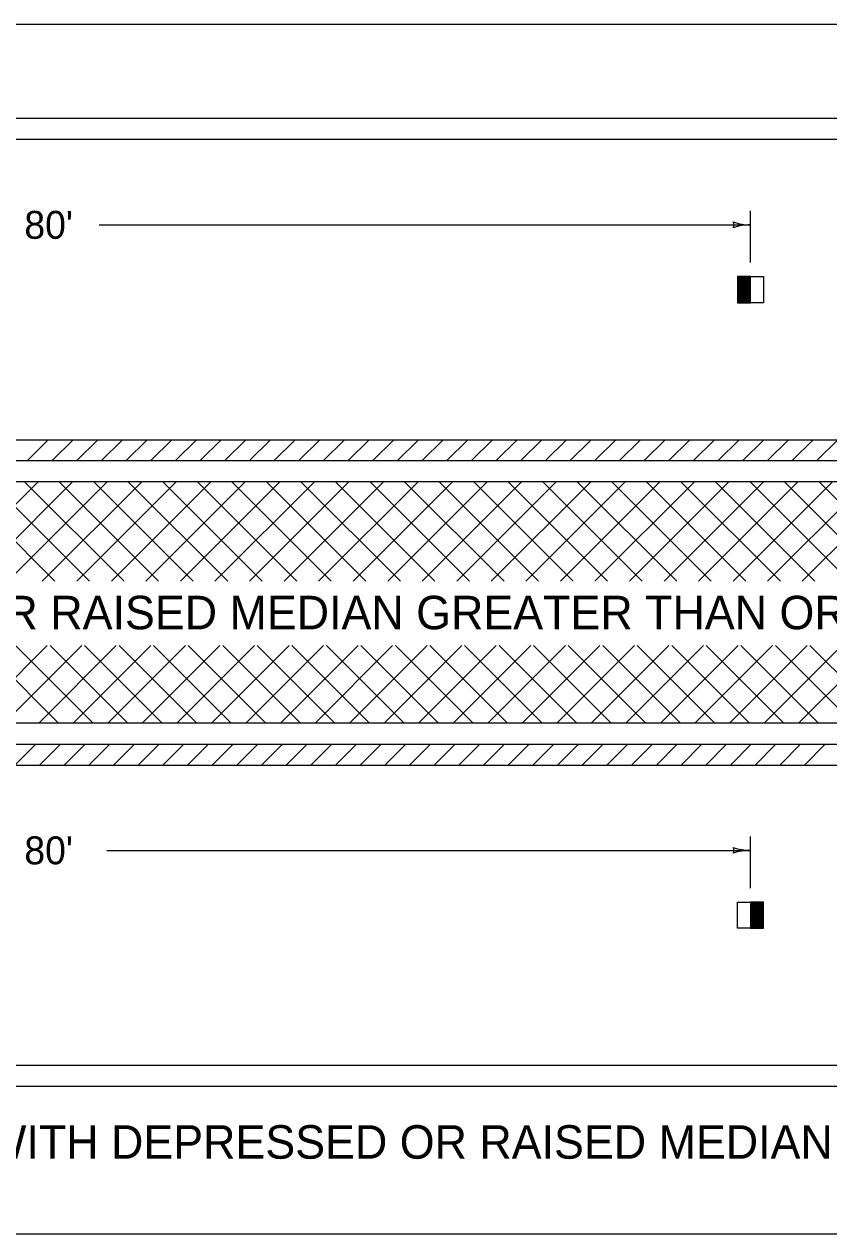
# Model space of a CAD drawing. Extents: x 1007 to 1035.5, y 1000.5 to 1021.5.
# Drawn here: x 1016.63 to 1022.4, y 1012.84 to 1021.5 of the extents above; entities that cross this region are included whole.
import ezdxf

# ---------------------------------------------------------------- set-up
doc = ezdxf.new("R2010")
doc.units = 0
doc.layers.add('Level 1', color=7, linetype='Continuous')
doc.layers.add('Level 10', color=7, linetype='Continuous')

msp = doc.modelspace()

# ---------------------------------------------------------------- linework, layer by layer
at = {"layer": 'Level 1'}
for p, q in [((1021.8372, 1019.7927), (1021.8372, 1020.1627)), ((1017.1709, 1020.0627), (1021.8372, 1020.0627)), ((1021.8372, 1019.6927), (1021.7434, 1019.6927)), ((1021.7434, 1019.6927), (1021.7434, 1019.5052)), ((1021.7472, 1019.5052), (1021.7472, 1019.6927)), ((1021.7522, 1019.5052), (1021.7522, 1019.6927)), ((1021.7572, 1019.5052), (1021.7572, 1019.6927)), ((1021.7622, 1019.5052), (1021.7622, 1019.6927)), ((1021.7672, 1019.5052), (1021.7672, 1019.6927)), ((1021.7722, 1019.5052), (1021.7722, 1019.6927)), ((1021.7772, 1019.5052), (1021.7772, 1019.6927)), ((1021.7822, 1019.5052), (1021.7822, 1019.6927)), ((1021.7872, 1019.5052), (1021.7872, 1019.6927)), ((1021.7922, 1019.5052), (1021.7922, 1019.6927)), ((1021.7972, 1019.5052), (1021.7972, 1019.6927)), ((1021.8022, 1019.5052), (1021.8022, 1019.6927)), ((1021.8072, 1019.5052), (1021.8072, 1019.6927)), ((1021.8122, 1019.5052), (1021.8122, 1019.6927)), ((1021.8172, 1019.5052), (1021.8172, 1019.6927)), ((1021.8222, 1019.5052), (1021.8222, 1019.6927)), ((1021.8272, 1019.5052), (1021.8272, 1019.6927)), ((1021.8322, 1019.5052), (1021.8322, 1019.6927)), ((1021.8372, 1019.6927), (1021.9309, 1019.6927)), ((1021.8372, 1019.5052), (1021.8372, 1019.6927)), ((1021.9309, 1019.6927), (1021.9309, 1019.5052)), ((1021.7434, 1019.5052), (1021.8372, 1019.5052)), ((1021.9309, 1019.5052), (1021.8372, 1019.5052)), ((1016.6558, 1018.3739), (1016.8058, 1018.5239)), ((1016.8327, 1018.3739), (1016.9827, 1018.5239)), ((1017.0094, 1018.3739), (1017.1594, 1018.5239)), ((1017.1862, 1018.3739), (1017.3362, 1018.5239)), ((1017.363, 1018.3739), (1017.513, 1018.5239)), ((1017.5398, 1018.3739), (1017.6898, 1018.5239)), ((1017.7165, 1018.3739), (1017.8665, 1018.5239)), ((1017.8933, 1018.3739), (1018.0433, 1018.5239)), ((1018.0701, 1018.3739), (1018.2201, 1018.5239)), ((1018.2468, 1018.3739), (1018.3968, 1018.5239)), ((1018.4237, 1018.3739), (1018.5737, 1018.5239)), ((1018.6004, 1018.3739), (1018.7504, 1018.5239)), ((1018.7772, 1018.3739), (1018.9272, 1018.5239)), ((1018.954, 1018.3739), (1019.104, 1018.5239)), ((1019.1308, 1018.3739), (1019.2808, 1018.5239)), ((1019.3075, 1018.3739), (1019.4575, 1018.5239)), ((1019.4843, 1018.3739), (1019.6343, 1018.5239)), ((1019.6611, 1018.3739), (1019.8111, 1018.5239)), ((1019.8378, 1018.3739), (1019.9878, 1018.5239)), ((1020.0146, 1018.3739), (1020.1646, 1018.5239)), ((1020.1914, 1018.3739), (1020.3414, 1018.5239)), ((1020.3682, 1018.3739), (1020.5182, 1018.5239)), ((1020.5449, 1018.3739), (1020.6949, 1018.5239)), ((1020.7218, 1018.3739), (1020.8718, 1018.5239)), ((1020.8985, 1018.3739), (1021.0485, 1018.5239)), ((1021.0753, 1018.3739), (1021.2253, 1018.5239)), ((1021.2521, 1018.3739), (1021.4021, 1018.5239)), ((1021.4288, 1018.3739), (1021.5788, 1018.5239)), ((1021.6056, 1018.3739), (1021.7556, 1018.5239)), ((1021.7824, 1018.3739), (1021.9324, 1018.5239)), ((1021.9592, 1018.3739), (1022.1092, 1018.5239)), ((1022.1359, 1018.3739), (1022.2859, 1018.5239)), ((1022.3128, 1018.3739), (1022.4628, 1018.5239)), ((1007.7122, 1018.2239), (1034.7083, 1018.2239)), ((1016.7347, 1018.2239), (1016.0116, 1017.5008)), ((1016.1388, 1018.2239), (1016.8535, 1017.5092)), ((1016.9822, 1018.2239), (1016.2674, 1017.5092)), ((1016.3863, 1018.2239), (1017.101, 1017.5092)), ((1017.2297, 1018.2239), (1016.5149, 1017.5092)), ((1016.6338, 1018.2239), (1017.3485, 1017.5092)), ((1017.4772, 1018.2239), (1016.7624, 1017.5092)), ((1016.8813, 1018.2239), (1017.596, 1017.5092)), ((1017.7247, 1018.2239), (1017.0099, 1017.5092)), ((1017.1288, 1018.2239), (1017.8435, 1017.5092)), ((1017.9722, 1018.2239), (1017.2574, 1017.5092)), ((1017.3763, 1018.2239), (1018.091, 1017.5092)), ((1018.2196, 1018.2239), (1017.5048, 1017.5092)), ((1017.6237, 1018.2239), (1018.3384, 1017.5092)), ((1018.4671, 1018.2239), (1017.7523, 1017.5092)), ((1017.8712, 1018.2239), (1018.5859, 1017.5092)), ((1018.7146, 1018.2239), (1017.9998, 1017.5092)), ((1018.1187, 1018.2239), (1018.8334, 1017.5092)), ((1018.9621, 1018.2239), (1018.2473, 1017.5092)), ((1018.3662, 1018.2239), (1019.0809, 1017.5092)), ((1019.2096, 1018.2239), (1018.4948, 1017.5092)), ((1018.6137, 1018.2239), (1019.3284, 1017.5092)), ((1019.4571, 1018.2239), (1018.7423, 1017.5092)), ((1018.8612, 1018.2239), (1019.5759, 1017.5092)), ((1019.7046, 1018.2239), (1018.9898, 1017.5092)), ((1019.1087, 1018.2239), (1019.8234, 1017.5092)), ((1019.952, 1018.2239), (1019.2373, 1017.5092)), ((1019.3561, 1018.2239), (1020.0708, 1017.5092)), ((1020.1995, 1018.2239), (1019.4848, 1017.5092)), ((1019.6036, 1018.2239), (1020.3183, 1017.5092)), ((1020.447, 1018.2239), (1019.7323, 1017.5092)), ((1019.8511, 1018.2239), (1020.5658, 1017.5092)), ((1020.6945, 1018.2239), (1019.9798, 1017.5092)), ((1020.0986, 1018.2239), (1020.8133, 1017.5092)), ((1020.942, 1018.2239), (1020.2273, 1017.5092)), ((1020.3461, 1018.2239), (1021.0608, 1017.5092)), ((1021.1895, 1018.2239), (1020.4748, 1017.5092)), ((1020.5936, 1018.2239), (1021.3083, 1017.5092)), ((1021.437, 1018.2239), (1020.7223, 1017.5092)), ((1020.841, 1018.2239), (1021.5558, 1017.5092)), ((1021.6844, 1018.2239), (1020.9697, 1017.5092)), ((1021.0885, 1018.2239), (1021.8033, 1017.5092)), ((1021.9319, 1018.2239), (1021.2172, 1017.5092)), ((1021.336, 1018.2239), (1022.0508, 1017.5092)), ((1022.1794, 1018.2239), (1021.4647, 1017.5092)), ((1021.5835, 1018.2239), (1022.2983, 1017.5092)), ((1022.4269, 1018.2239), (1021.7122, 1017.5092)), ((1021.831, 1018.2239), (1022.5458, 1017.5092)), ((1022.6744, 1018.2239), (1021.9597, 1017.5092)), ((1022.0785, 1018.2239), (1022.7933, 1017.5092)), ((1022.9219, 1018.2239), (1022.2072, 1017.5092)), ((1022.326, 1018.2239), (1023.0408, 1017.5092)), ((1016.7981, 1017.0498), (1016.2417, 1016.4934)), ((1016.3229, 1017.0498), (1016.8793, 1016.4934)), ((1017.0455, 1017.0498), (1016.4891, 1016.4934)), ((1016.5704, 1017.0498), (1017.1268, 1016.4934)), ((1017.293, 1017.0498), (1016.7366, 1016.4934)), ((1016.8179, 1017.0498), (1017.3743, 1016.4934)), ((1017.5405, 1017.0498), (1016.9841, 1016.4934)), ((1017.0653, 1017.0498), (1017.6218, 1016.4934)), ((1017.788, 1017.0498), (1017.2316, 1016.4934)), ((1017.3128, 1017.0498), (1017.8693, 1016.4934)), ((1018.0355, 1017.0498), (1017.4791, 1016.4934)), ((1017.5603, 1017.0498), (1018.1168, 1016.4934)), ((1018.283, 1017.0498), (1017.7266, 1016.4934)), ((1017.8078, 1017.0498), (1018.3643, 1016.4934)), ((1018.5305, 1017.0498), (1017.9741, 1016.4934)), ((1018.0553, 1017.0498), (1018.6118, 1016.4934)), ((1018.7779, 1017.0498), (1018.2215, 1016.4934)), ((1018.3028, 1017.0498), (1018.8593, 1016.4934)), ((1019.0254, 1017.0498), (1018.469, 1016.4934)), ((1018.5503, 1017.0498), (1019.1068, 1016.4934)), ((1019.2729, 1017.0498), (1018.7165, 1016.4934)), ((1018.7978, 1017.0498), (1019.3542, 1016.4934)), ((1019.5204, 1017.0498), (1018.964, 1016.4934)), ((1019.0453, 1017.0498), (1019.6017, 1016.4934)), ((1019.7679, 1017.0498), (1019.2115, 1016.4934)), ((1019.2928, 1017.0498), (1019.8492, 1016.4934)), ((1020.0154, 1017.0498), (1019.459, 1016.4934)), ((1019.5403, 1017.0498), (1020.0967, 1016.4934)), ((1020.2629, 1017.0498), (1019.7065, 1016.4934)), ((1019.7878, 1017.0498), (1020.3442, 1016.4934)), ((1020.5103, 1017.0498), (1019.9539, 1016.4934)), ((1020.0353, 1017.0498), (1020.5917, 1016.4934)), ((1020.7578, 1017.0498), (1020.2014, 1016.4934)), ((1020.2828, 1017.0498), (1020.8392, 1016.4934)), ((1021.0053, 1017.0498), (1020.4489, 1016.4934)), ((1020.5302, 1017.0498), (1021.0866, 1016.4934)), ((1021.2528, 1017.0498), (1020.6964, 1016.4934)), ((1020.7777, 1017.0498), (1021.3341, 1016.4934)), ((1021.5003, 1017.0498), (1020.9439, 1016.4934)), ((1021.0252, 1017.0498), (1021.5816, 1016.4934)), ((1021.7478, 1017.0498), (1021.1914, 1016.4934)), ((1021.2727, 1017.0498), (1021.8291, 1016.4934)), ((1021.9953, 1017.0498), (1021.4388, 1016.4934)), ((1021.5202, 1017.0498), (1022.0766, 1016.4934)), ((1022.2428, 1017.0498), (1021.6863, 1016.4934)), ((1021.7677, 1017.0498), (1022.3241, 1016.4934)), ((1022.4903, 1017.0498), (1021.9338, 1016.4934)), ((1022.0151, 1017.0498), (1022.5715, 1016.4934)), ((1022.7378, 1017.0498), (1022.1813, 1016.4934)), ((1022.2626, 1017.0498), (1022.819, 1016.4934)), ((1034.7083, 1016.4934), (1007.7122, 1016.4934)), ((1016.5659, 1016.1934), (1016.7159, 1016.3434)), ((1016.7428, 1016.1934), (1016.8928, 1016.3434)), ((1016.9195, 1016.1934), (1017.0695, 1016.3434)), ((1017.0963, 1016.1934), (1017.2463, 1016.3434)), ((1017.2731, 1016.1934), (1017.4231, 1016.3434)), ((1017.4498, 1016.1934), (1017.5998, 1016.3434)), ((1017.6266, 1016.1934), (1017.7766, 1016.3434)), ((1017.8034, 1016.1934), (1017.9534, 1016.3434)), ((1017.9802, 1016.1934), (1018.1302, 1016.3434)), ((1018.1569, 1016.1934), (1018.3069, 1016.3434)), ((1018.3338, 1016.1934), (1018.4838, 1016.3434)), ((1018.5105, 1016.1934), (1018.6605, 1016.3434)), ((1018.6873, 1016.1934), (1018.8373, 1016.3434)), ((1018.8641, 1016.1934), (1019.0141, 1016.3434)), ((1019.0408, 1016.1934), (1019.1908, 1016.3434)), ((1019.2176, 1016.1934), (1019.3676, 1016.3434)), ((1019.3944, 1016.1934), (1019.5444, 1016.3434)), ((1019.5712, 1016.1934), (1019.7212, 1016.3434)), ((1019.7479, 1016.1934), (1019.8979, 1016.3434)), ((1019.9248, 1016.1934), (1020.0748, 1016.3434)), ((1020.1015, 1016.1934), (1020.2515, 1016.3434)), ((1020.2783, 1016.1934), (1020.4283, 1016.3434)), ((1020.455, 1016.1934), (1020.605, 1016.3434)), ((1020.6318, 1016.1934), (1020.7818, 1016.3434)), ((1020.8086, 1016.1934), (1020.9586, 1016.3434)), ((1020.9853, 1016.1934), (1021.1353, 1016.3434)), ((1021.1622, 1016.1934), (1021.3122, 1016.3434)), ((1021.3389, 1016.1934), (1021.4889, 1016.3434)), ((1021.5157, 1016.1934), (1021.6657, 1016.3434)), ((1021.6925, 1016.1934), (1021.8425, 1016.3434)), ((1021.8693, 1016.1934), (1022.0193, 1016.3434)), ((1022.046, 1016.1934), (1022.196, 1016.3434)), ((1022.2228, 1016.1934), (1022.3728, 1016.3434)), ((1021.8372, 1015.3122), (1021.8372, 1015.6822)), ((1017.2241, 1015.5822), (1021.8372, 1015.5822)), ((1021.7434, 1015.0247), (1021.7434, 1015.2122)), ((1021.7434, 1015.2122), (1021.8372, 1015.2122)), ((1021.9309, 1015.2122), (1021.8372, 1015.2122)), ((1021.8372, 1015.2122), (1021.8372, 1015.0247)), ((1021.8422, 1015.2122), (1021.8422, 1015.0247)), ((1021.8472, 1015.2122), (1021.8472, 1015.0247)), ((1021.8522, 1015.2122), (1021.8522, 1015.0247)), ((1021.8572, 1015.2122), (1021.8572, 1015.0247)), ((1021.8622, 1015.2122), (1021.8622, 1015.0247)), ((1021.8672, 1015.2122), (1021.8672, 1015.0247)), ((1021.8722, 1015.2122), (1021.8722, 1015.0247)), ((1021.8772, 1015.2122), (1021.8772, 1015.0247)), ((1021.8822, 1015.2122), (1021.8822, 1015.0247)), ((1021.8872, 1015.2122), (1021.8872, 1015.0247)), ((1021.8922, 1015.2122), (1021.8922, 1015.0247)), ((1021.8972, 1015.2122), (1021.8972, 1015.0247)), ((1021.9022, 1015.2122), (1021.9022, 1015.0247)), ((1021.9072, 1015.2122), (1021.9072, 1015.0247)), ((1021.9122, 1015.2122), (1021.9122, 1015.0247)), ((1021.9172, 1015.2122), (1021.9172, 1015.0247)), ((1021.9222, 1015.2122), (1021.9222, 1015.0247)), ((1021.9272, 1015.2122), (1021.9272, 1015.0247)), ((1021.9309, 1015.0247), (1021.9309, 1015.2122)), ((1021.8372, 1015.0247), (1021.7434, 1015.0247)), ((1021.8372, 1015.0247), (1021.9309, 1015.0247))]:
    msp.add_line(p, q, dxfattribs=at)
for points in [[(1034.7122, 1020.8239), (1007.7122, 1020.8239)], [(1034.7122, 1020.6739), (1007.7122, 1020.6739)], [(1007.7122, 1018.5239), (1034.7122, 1018.5239)], [(1007.7122, 1018.3739), (1034.7122, 1018.3739)], [(1007.7122, 1016.3434), (1034.7122, 1016.3434)], [(1007.7122, 1016.1934), (1034.7122, 1016.1934)], [(1007.7122, 1014.0434), (1034.7122, 1014.0434)], [(1007.7122, 1013.8934), (1034.7122, 1013.8934)], [(1007, 1012.8355), (1035.5, 1012.8355)]]:
    msp.add_lwpolyline(points, dxfattribs=at)
for centre, radius, start, end in [((1021.6886, 1020.0627), 0.0312, 318.7746, 40.89129), ((1021.8372, 1020.4533), 0.3906, 251.34716, 269.99389), ((1021.8372, 1019.672), 0.3906, 90, 108.66878), ((1021.8372, 1019.672), 0.3906, 89.98778, 90), ((1021.6886, 1015.5822), 0.0312, 318.7746, 40.89129), ((1021.8372, 1015.1915), 0.3906, 90, 108.66878), ((1021.8372, 1015.9728), 0.3906, 251.34716, 269.99389), ((1021.8372, 1015.1915), 0.3906, 89.98778, 90)]:
    msp.add_arc(centre, radius, start, end, dxfattribs=at)
at = {"layer": 'Level 10'}
msp.add_line((1007, 1021.5), (1035.5, 1021.5), dxfattribs=at)

# ---------------------------------------------------------------- texts
at = {"layer": 'Level 1'}
for s, height, p in [("80'", 0.2, (1016.634, 1019.9627)), ("DEPRESSED OR RAISED MEDIAN GREATER THAN OR EQUAL TO 30' IN WIDTH", 0.24, (1014.1805, 1017.1657)), ("80'", 0.2, (1016.634, 1015.4822)), ("ARRANGEMENT ''C'' (DIVIDED HIGHWAY WITH DEPRESSED OR RAISED MEDIAN GREATER THAN OR EQUAL TO 30' IN WIDTH)", 0.24, (1010.0739, 1013.3734))]:
    msp.add_text(s, height=height, dxfattribs=at).set_placement(p)

doc.saveas('drawing.dxf')
